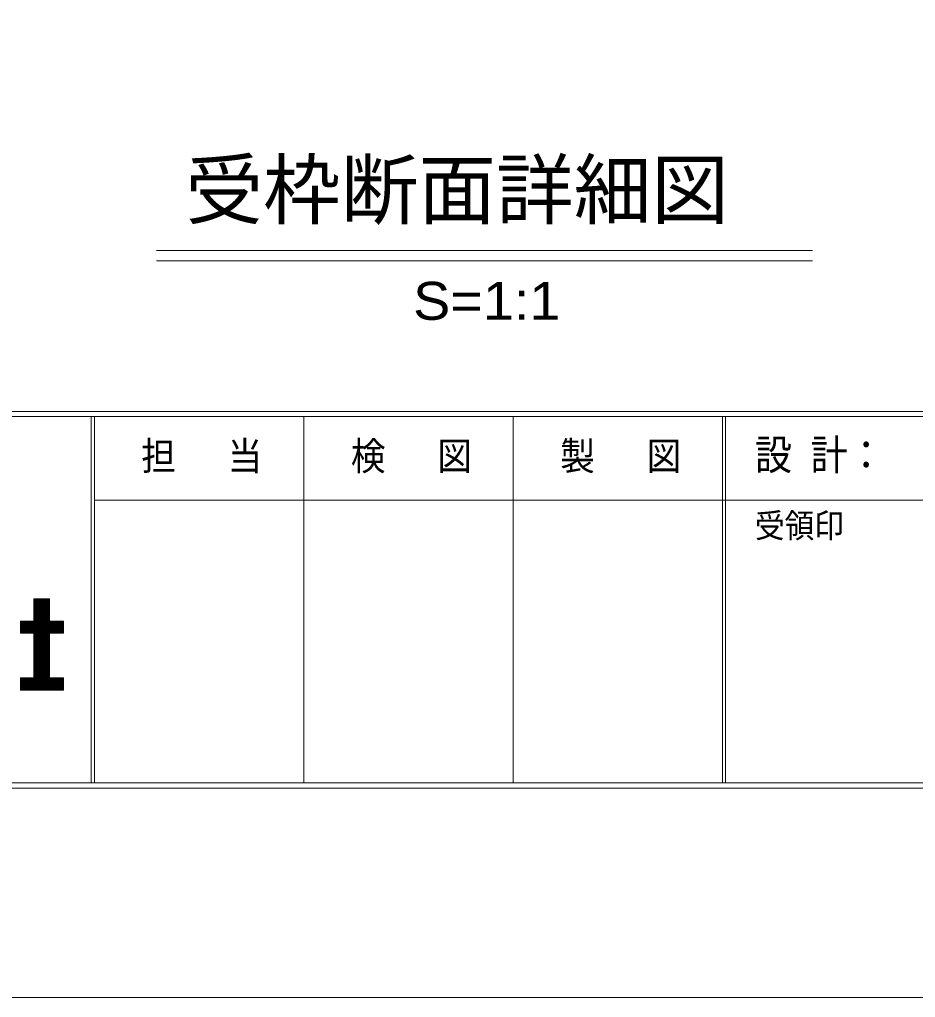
# Model space of a CAD drawing. Units: millimetres, scale not verified. Extents: x -1050 to 1050, y -742 to 742.
# Drawn here: x 98.4 to 312.4, y -742.5 to -508.9 of the extents above; entities that cross this region are included whole.
import ezdxf
from ezdxf.enums import TextEntityAlignment as Align

# ---------------------------------------------------------------- set-up
doc = ezdxf.new("R2010")
doc.units = ezdxf.units.MM
doc.header["$LTSCALE"] = 5
for name, color, linetype, lineweight in [('0-0_7-図\u3000枠', 4, 'Continuous', 9), ('0-1_寸法注釈', 2, 'Continuous', 9), ('0-5_DEFPOINTS', 134, 'Continuous', 9)]:
    doc.layers.add(name, color=color, linetype=linetype, lineweight=lineweight)
doc.styles.add('HG丸ｺﾞｼｯｸM-PRO', font='')
doc.styles.add('ＭＳ ゴシック', font='')
doc.styles.get('HG丸ｺﾞｼｯｸM-PRO').set_extended_font_data('HG丸ｺﾞｼｯｸM-PRO')
doc.styles.get('ＭＳ ゴシック').set_extended_font_data('MS Gothic')

msp = doc.modelspace()

# ---------------------------------------------------------------- linework, layer by layer
at = {"layer": '0-0_7-図\u3000枠'}
for p, q in [((998.75, -602.5), (-973.75, -602.5)), ((998.75, -603.75), (-973.75, -603.75)), ((115.5, -691.25), (115.5, -603.75)), ((116.25, -691.25), (116.25, -603.75)), ((166.25, -691.25), (166.25, -603.75)), ((216.25, -691.25), (216.25, -603.75)), ((266.25, -691.25), (266.25, -603.75)), ((267, -691.25), (267, -603.75)), ((640.5, -623.75), (116.25, -623.75)), ((105.557, -647.289), (101.774, -647.289)), ((105.557, -647.289), (101.774, -647.289)), ((105.557, -647.357), (101.774, -647.357)), ((105.557, -647.425), (101.774, -647.425)), ((105.557, -647.493), (101.774, -647.493)), ((105.557, -647.561), (101.774, -647.561)), ((105.557, -647.629), (101.774, -647.629)), ((105.557, -647.697), (101.774, -647.697)), ((105.557, -647.766), (101.774, -647.766)), ((105.557, -647.834), (101.774, -647.834)), ((105.557, -647.902), (101.774, -647.902)), ((105.557, -647.97), (101.774, -647.97)), ((105.557, -648.038), (101.774, -648.038)), ((105.557, -648.106), (101.774, -648.106)), ((105.557, -648.174), (101.774, -648.174)), ((105.557, -648.242), (101.774, -648.242)), ((105.557, -648.31), (101.774, -648.31)), ((105.557, -648.378), (101.774, -648.378)), ((105.557, -648.446), (101.774, -648.446)), ((105.557, -648.514), (101.774, -648.514)), ((105.557, -648.583), (101.774, -648.583)), ((105.557, -648.651), (101.774, -648.651)), ((105.557, -648.719), (101.774, -648.719)), ((105.557, -648.787), (101.774, -648.787)), ((105.557, -648.855), (101.774, -648.855)), ((105.557, -648.923), (101.774, -648.923)), ((105.557, -648.991), (101.774, -648.991)), ((105.557, -649.059), (101.774, -649.059)), ((105.557, -649.127), (101.774, -649.127)), ((105.557, -649.195), (101.774, -649.195)), ((105.557, -649.263), (101.774, -649.263)), ((105.557, -649.331), (101.774, -649.331)), ((105.557, -649.399), (101.774, -649.399)), ((105.557, -649.468), (101.774, -649.468)), ((105.557, -649.536), (101.774, -649.536)), ((105.557, -649.604), (101.774, -649.604)), ((105.557, -649.672), (101.774, -649.672)), ((105.557, -649.74), (101.774, -649.74)), ((105.557, -649.808), (101.774, -649.808)), ((105.557, -649.876), (101.774, -649.876)), ((105.557, -649.944), (101.774, -649.944)), ((105.557, -650.012), (101.774, -650.012)), ((105.557, -650.08), (101.774, -650.08)), ((105.557, -650.148), (101.774, -650.148)), ((105.557, -650.216), (101.774, -650.216)), ((105.557, -650.285), (101.774, -650.285)), ((105.557, -650.353), (101.774, -650.353)), ((105.557, -650.421), (101.774, -650.421)), ((105.557, -650.489), (101.774, -650.489)), ((105.557, -650.557), (101.774, -650.557)), ((105.557, -650.625), (101.774, -650.625)), ((105.557, -650.693), (101.774, -650.693)), ((105.557, -650.761), (101.774, -650.761)), ((105.557, -650.829), (101.774, -650.829)), ((105.557, -650.897), (101.774, -650.897)), ((105.557, -650.965), (101.774, -650.965)), ((105.557, -651.033), (101.774, -651.033)), ((105.557, -651.101), (101.774, -651.101)), ((105.557, -651.17), (101.774, -651.17)), ((105.557, -651.238), (101.774, -651.238)), ((105.557, -651.306), (101.774, -651.306)), ((105.557, -651.374), (101.774, -651.374)), ((105.557, -651.442), (101.774, -651.442)), ((105.557, -651.51), (101.774, -651.51)), ((105.557, -651.578), (101.774, -651.578)), ((105.557, -651.646), (101.774, -651.646)), ((108.886, -652.599), (98.558, -652.599)), ((108.886, -652.667), (98.558, -652.667)), ((108.886, -652.735), (98.558, -652.735)), ((108.886, -652.803), (98.558, -652.803)), ((108.886, -652.872), (98.558, -652.872)), ((108.886, -652.94), (98.558, -652.94)), ((108.886, -653.008), (98.558, -653.008)), ((108.886, -653.076), (98.558, -653.076)), ((108.886, -653.144), (98.558, -653.144)), ((108.886, -653.212), (98.558, -653.212)), ((108.886, -653.28), (98.558, -653.28)), ((108.886, -653.348), (98.558, -653.348)), ((108.886, -653.416), (98.558, -653.416)), ((108.886, -653.484), (98.558, -653.484)), ((108.886, -653.552), (98.558, -653.552)), ((108.886, -653.62), (98.558, -653.62)), ((108.886, -653.688), (98.558, -653.688)), ((108.886, -653.757), (98.558, -653.757)), ((108.886, -653.825), (98.558, -653.825)), ((108.886, -653.893), (98.558, -653.893)), ((108.886, -653.961), (98.558, -653.961)), ((108.886, -654.029), (98.558, -654.029)), ((105.557, -651.714), (101.774, -651.714)), ((105.557, -651.782), (101.774, -651.782)), ((105.557, -651.85), (101.774, -651.85)), ((105.557, -651.918), (101.774, -651.918)), ((105.557, -651.986), (101.774, -651.986)), ((105.557, -652.055), (101.774, -652.055)), ((105.557, -652.123), (101.774, -652.123)), ((105.557, -652.191), (101.774, -652.191)), ((105.557, -652.259), (101.774, -652.259)), ((105.557, -652.327), (101.774, -652.327)), ((105.557, -652.395), (101.774, -652.395)), ((105.557, -652.463), (101.774, -652.463)), ((105.557, -652.531), (101.774, -652.531)), ((108.886, -654.097), (98.558, -654.097)), ((108.886, -654.165), (98.558, -654.165)), ((108.886, -654.233), (98.558, -654.233)), ((108.886, -654.301), (98.558, -654.301)), ((108.886, -654.369), (98.558, -654.369)), ((108.886, -654.437), (98.558, -654.437)), ((108.886, -654.505), (98.558, -654.505)), ((108.886, -654.574), (98.558, -654.574)), ((108.886, -654.642), (98.558, -654.642)), ((108.886, -654.71), (98.558, -654.71)), ((108.886, -654.778), (98.558, -654.778)), ((108.886, -654.846), (98.558, -654.846)), ((108.886, -654.914), (98.558, -654.914)), ((108.886, -654.982), (98.558, -654.982)), ((108.886, -655.05), (98.558, -655.05)), ((108.886, -655.118), (98.558, -655.118)), ((108.886, -655.186), (98.558, -655.186)), ((108.886, -655.254), (98.558, -655.254)), ((108.886, -655.322), (98.558, -655.322)), ((108.886, -655.39), (98.558, -655.39)), ((108.886, -655.459), (98.558, -655.459)), ((105.557, -655.527), (101.774, -655.527)), ((105.557, -655.595), (101.774, -655.595)), ((105.557, -655.663), (101.774, -655.663)), ((105.557, -655.731), (101.774, -655.731)), ((105.557, -655.799), (101.774, -655.799)), ((105.557, -655.867), (101.774, -655.867)), ((105.557, -655.935), (101.774, -655.935)), ((105.557, -656.003), (101.774, -656.003)), ((105.557, -656.071), (101.774, -656.071)), ((105.557, -656.139), (101.774, -656.139)), ((105.557, -656.207), (101.774, -656.207)), ((105.557, -656.275), (101.774, -656.275)), ((105.557, -656.344), (101.774, -656.344)), ((105.557, -656.412), (101.774, -656.412)), ((105.557, -656.48), (101.774, -656.48)), ((105.557, -656.548), (101.774, -656.548)), ((105.557, -656.616), (101.774, -656.616)), ((105.557, -656.684), (101.774, -656.684)), ((105.557, -656.752), (101.774, -656.752)), ((105.557, -656.82), (101.774, -656.82)), ((105.557, -656.888), (101.774, -656.888)), ((105.557, -656.956), (101.774, -656.956)), ((105.557, -657.024), (101.774, -657.024)), ((105.557, -657.092), (101.774, -657.092)), ((105.557, -657.161), (101.774, -657.161)), ((105.557, -657.229), (101.774, -657.229)), ((105.557, -657.297), (101.774, -657.297)), ((105.557, -657.365), (101.774, -657.365)), ((105.557, -657.433), (101.774, -657.433)), ((105.557, -657.501), (101.774, -657.501)), ((105.557, -657.569), (101.774, -657.569)), ((105.557, -657.637), (101.774, -657.637)), ((105.557, -657.705), (101.774, -657.705)), ((105.557, -657.773), (101.774, -657.773)), ((105.557, -657.841), (101.774, -657.841)), ((105.557, -657.909), (101.774, -657.909)), ((105.557, -657.977), (101.774, -657.977)), ((105.557, -658.046), (101.774, -658.046)), ((105.557, -658.114), (101.774, -658.114)), ((105.557, -658.182), (101.774, -658.182)), ((105.557, -658.25), (101.774, -658.25)), ((105.557, -658.318), (101.774, -658.318)), ((105.557, -658.386), (101.774, -658.386)), ((105.557, -658.454), (101.774, -658.454)), ((105.557, -658.522), (101.774, -658.522)), ((105.557, -658.59), (101.774, -658.59)), ((105.557, -658.658), (101.774, -658.658)), ((105.557, -658.726), (101.774, -658.726)), ((105.557, -658.794), (101.774, -658.794)), ((105.557, -658.863), (101.774, -658.863)), ((105.557, -658.931), (101.774, -658.931)), ((105.557, -658.999), (101.774, -658.999)), ((105.557, -659.067), (101.774, -659.067)), ((105.557, -659.135), (101.774, -659.135)), ((105.557, -659.203), (101.774, -659.203)), ((105.557, -659.271), (101.774, -659.271)), ((105.557, -659.339), (101.774, -659.339)), ((105.557, -659.407), (101.774, -659.407)), ((105.557, -659.475), (101.774, -659.475)), ((105.557, -659.543), (101.774, -659.543)), ((105.557, -659.611), (101.774, -659.611)), ((105.557, -659.679), (101.774, -659.679)), ((105.557, -659.748), (101.774, -659.748)), ((105.557, -659.816), (101.774, -659.816)), ((105.557, -659.884), (101.774, -659.884)), ((105.557, -659.952), (101.774, -659.952)), ((105.557, -660.02), (101.774, -660.02)), ((105.557, -660.088), (101.774, -660.088)), ((105.557, -660.156), (101.774, -660.156)), ((105.557, -660.224), (101.774, -660.224)), ((105.557, -660.292), (101.774, -660.292)), ((105.557, -660.36), (101.774, -660.36)), ((105.557, -660.428), (101.774, -660.428)), ((105.557, -660.496), (101.774, -660.496)), ((105.557, -660.564), (101.774, -660.564)), ((105.557, -660.633), (101.774, -660.633)), ((105.557, -660.701), (101.774, -660.701)), ((105.557, -660.769), (101.774, -660.769)), ((105.557, -660.837), (101.774, -660.837)), ((105.557, -660.905), (101.774, -660.905)), ((105.557, -660.973), (101.774, -660.973)), ((105.557, -661.041), (101.774, -661.041)), ((105.557, -661.109), (101.774, -661.109)), ((105.557, -661.177), (101.774, -661.177)), ((105.557, -661.245), (101.774, -661.245)), ((105.557, -661.313), (101.774, -661.313)), ((105.557, -661.381), (101.774, -661.381)), ((105.557, -661.45), (101.774, -661.45)), ((105.557, -661.518), (101.774, -661.518)), ((105.557, -661.586), (101.774, -661.586)), ((105.557, -661.654), (101.774, -661.654)), ((105.557, -661.722), (101.774, -661.722)), ((105.557, -661.79), (101.774, -661.79)), ((105.557, -661.858), (101.774, -661.858)), ((105.557, -661.926), (101.774, -661.926)), ((105.557, -661.994), (101.774, -661.994)), ((105.557, -662.062), (101.774, -662.062)), ((105.557, -662.13), (101.774, -662.13)), ((105.557, -662.198), (101.774, -662.198)), ((105.557, -662.266), (101.774, -662.266)), ((105.557, -662.335), (101.774, -662.335)), ((105.557, -662.403), (101.774, -662.403)), ((105.557, -662.471), (101.774, -662.471)), ((105.557, -662.539), (101.774, -662.539)), ((105.557, -662.607), (101.774, -662.607)), ((105.557, -662.675), (101.774, -662.675)), ((105.557, -662.743), (101.774, -662.743)), ((105.557, -662.811), (101.774, -662.811)), ((105.557, -662.879), (101.774, -662.879)), ((105.557, -662.947), (101.774, -662.947)), ((105.557, -663.015), (101.774, -663.015)), ((105.557, -663.083), (101.774, -663.083)), ((105.557, -663.152), (101.774, -663.152)), ((105.557, -663.22), (101.774, -663.22)), ((105.557, -663.288), (101.774, -663.288)), ((105.557, -663.356), (101.774, -663.356)), ((105.557, -663.424), (101.774, -663.424)), ((105.557, -663.492), (101.774, -663.492)), ((105.557, -663.56), (101.774, -663.56)), ((105.557, -663.628), (101.774, -663.628)), ((105.557, -663.696), (101.774, -663.696)), ((105.557, -663.764), (101.774, -663.764)), ((105.557, -663.832), (101.774, -663.832)), ((105.557, -663.9), (101.774, -663.9)), ((105.557, -663.968), (101.774, -663.968)), ((105.557, -664.037), (101.774, -664.037)), ((105.557, -664.105), (101.774, -664.105)), ((105.557, -664.173), (101.774, -664.173)), ((105.557, -664.241), (101.774, -664.241)), ((105.557, -664.309), (101.774, -664.309)), ((105.557, -664.377), (101.774, -664.377)), ((105.557, -664.445), (101.774, -664.445)), ((105.557, -664.513), (101.774, -664.513)), ((105.557, -664.581), (101.774, -664.581)), ((105.557, -664.649), (101.774, -664.649)), ((105.557, -664.717), (101.774, -664.717)), ((105.557, -664.785), (101.774, -664.785)), ((105.557, -664.853), (101.774, -664.853)), ((105.557, -664.922), (101.774, -664.922)), ((105.557, -664.99), (101.774, -664.99)), ((105.557, -665.058), (101.774, -665.058)), ((105.557, -665.126), (101.774, -665.126)), ((105.557, -665.194), (101.774, -665.194)), ((105.557, -665.262), (101.774, -665.262)), ((105.557, -665.33), (101.774, -665.33)), ((105.557, -665.398), (101.774, -665.398)), ((105.557, -665.466), (101.774, -665.466)), ((105.557, -665.534), (101.774, -665.534)), ((105.557, -665.602), (101.774, -665.602)), ((105.557, -665.67), (101.774, -665.67)), ((108.886, -666.215), (98.558, -666.215)), ((108.886, -666.283), (98.558, -666.283)), ((108.886, -666.351), (98.558, -666.351)), ((108.886, -666.419), (98.558, -666.419)), ((108.886, -666.487), (98.558, -666.487)), ((108.886, -666.555), (98.558, -666.555)), ((108.886, -666.624), (98.558, -666.624)), ((108.886, -666.692), (98.558, -666.692)), ((108.886, -666.76), (98.558, -666.76)), ((108.886, -666.828), (98.558, -666.828)), ((108.886, -666.896), (98.558, -666.896)), ((108.886, -666.964), (98.558, -666.964)), ((108.886, -667.032), (98.558, -667.032)), ((108.886, -667.1), (98.558, -667.1)), ((108.886, -667.168), (98.558, -667.168)), ((108.886, -667.236), (98.558, -667.236)), ((108.886, -667.304), (98.558, -667.304)), ((108.886, -667.372), (98.558, -667.372)), ((108.886, -667.441), (98.558, -667.441)), ((108.886, -667.509), (98.558, -667.509)), ((108.886, -667.577), (98.558, -667.577)), ((108.886, -667.645), (98.558, -667.645)), ((108.886, -667.713), (98.558, -667.713)), ((108.886, -667.781), (98.558, -667.781)), ((108.886, -667.849), (98.558, -667.849)), ((108.886, -667.917), (98.558, -667.917)), ((108.886, -667.985), (98.558, -667.985)), ((108.886, -668.053), (98.558, -668.053)), ((105.557, -665.739), (101.774, -665.739)), ((105.557, -665.807), (101.774, -665.807)), ((105.557, -665.875), (101.774, -665.875)), ((105.557, -665.943), (101.774, -665.943)), ((105.557, -666.011), (101.774, -666.011)), ((105.557, -666.079), (101.774, -666.079)), ((105.557, -666.147), (101.774, -666.147)), ((108.886, -668.121), (98.558, -668.121)), ((108.886, -668.189), (98.558, -668.189)), ((108.886, -668.257), (98.558, -668.257)), ((108.886, -668.326), (98.558, -668.326)), ((108.886, -668.394), (98.558, -668.394)), ((108.886, -668.462), (98.558, -668.462)), ((108.886, -668.53), (98.558, -668.53)), ((108.886, -668.598), (98.558, -668.598)), ((108.886, -668.666), (98.558, -668.666)), ((108.886, -668.734), (98.558, -668.734)), ((108.886, -668.802), (98.558, -668.802)), ((108.886, -668.87), (98.558, -668.87)), ((108.886, -668.938), (98.558, -668.938)), ((108.886, -669.006), (98.558, -669.006)), ((108.886, -669.074), (98.558, -669.074)), ((998.75, -691.25), (-973.75, -691.25)), ((1000, -692.5), (-975, -692.5))]:
    msp.add_line(p, q, dxfattribs=at)
for points in [[(108.886, -655.524), (108.886, -652.584), (105.557, -652.584), (105.557, -647.285), (101.774, -647.285), (101.774, -652.584), (98.558, -652.584), (98.558, -655.524), (101.774, -655.524), (101.774, -666.169), (98.558, -666.169), (98.558, -669.108), (108.886, -669.108), (108.886, -666.169), (105.557, -666.169), (105.557, -655.524)], [(105.557, -655.524), (108.886, -655.524), (108.886, -652.584), (105.557, -652.584), (105.557, -647.285), (101.774, -647.285), (101.774, -652.584), (98.558, -652.584), (98.558, -655.524), (101.774, -655.524), (101.774, -666.169), (98.558, -666.169), (98.558, -669.108), (108.886, -669.108), (108.886, -666.169), (105.557, -666.169)]]:
    msp.add_lwpolyline(points, close=True, dxfattribs=at)
at = {"layer": '0-1_寸法注釈'}
for p, q in [((131.093, -564.048), (287.805, -564.048)), ((131.093, -564.048), (287.805, -564.048)), ((131.093, -566.548), (287.805, -566.548)), ((131.093, -566.548), (287.805, -566.548))]:
    msp.add_line(p, q, dxfattribs=at)
at = {"layer": '0-5_DEFPOINTS'}
msp.add_lwpolyline([(-1050, -742.5), (-1050, 742.5), (1050, 742.5), (1050, -742.5)], close=True, dxfattribs=at)

# ---------------------------------------------------------------- texts
at = {"layer": '0-0_7-図\u3000枠', "color": 5, "style": 'ＭＳ ゴシック', "width": 0.9}
for s, height, p in [('担   当', 6.735, (127.433, -618.562)), ('検   図', 6.735, (177.517, -618.562)), ('製   図', 6.735, (227.517, -618.562)), ('設 計：', 7.216, (274.038, -618.654)), ('受領印', 5.773, (274.038, -634.42))]:
    msp.add_text(s, height=height, dxfattribs=at).set_placement(p, align=Align.BOTTOM_LEFT)
at = {"layer": '0-1_寸法注釈', "color": 7, "style": 'HG丸ｺﾞｼｯｸM-PRO'}
msp.add_text('受枠断面詳細図', height=13.6, dxfattribs=at).set_placement((137.984, -560.423), align=Align.BOTTOM_LEFT)
msp.add_text('受枠断面詳細図', height=13.6, dxfattribs=at).set_placement((137.984, -560.423), align=Align.BOTTOM_LEFT)
at = {"layer": '0-1_寸法注釈', "color": 7, "style": 'HG丸ｺﾞｼｯｸM-PRO', "width": 1.1}
msp.add_text('S=1:1', height=9.062, dxfattribs=at).set_placement((192.374, -583.35), align=Align.BOTTOM_LEFT)

doc.saveas('drawing.dxf')
